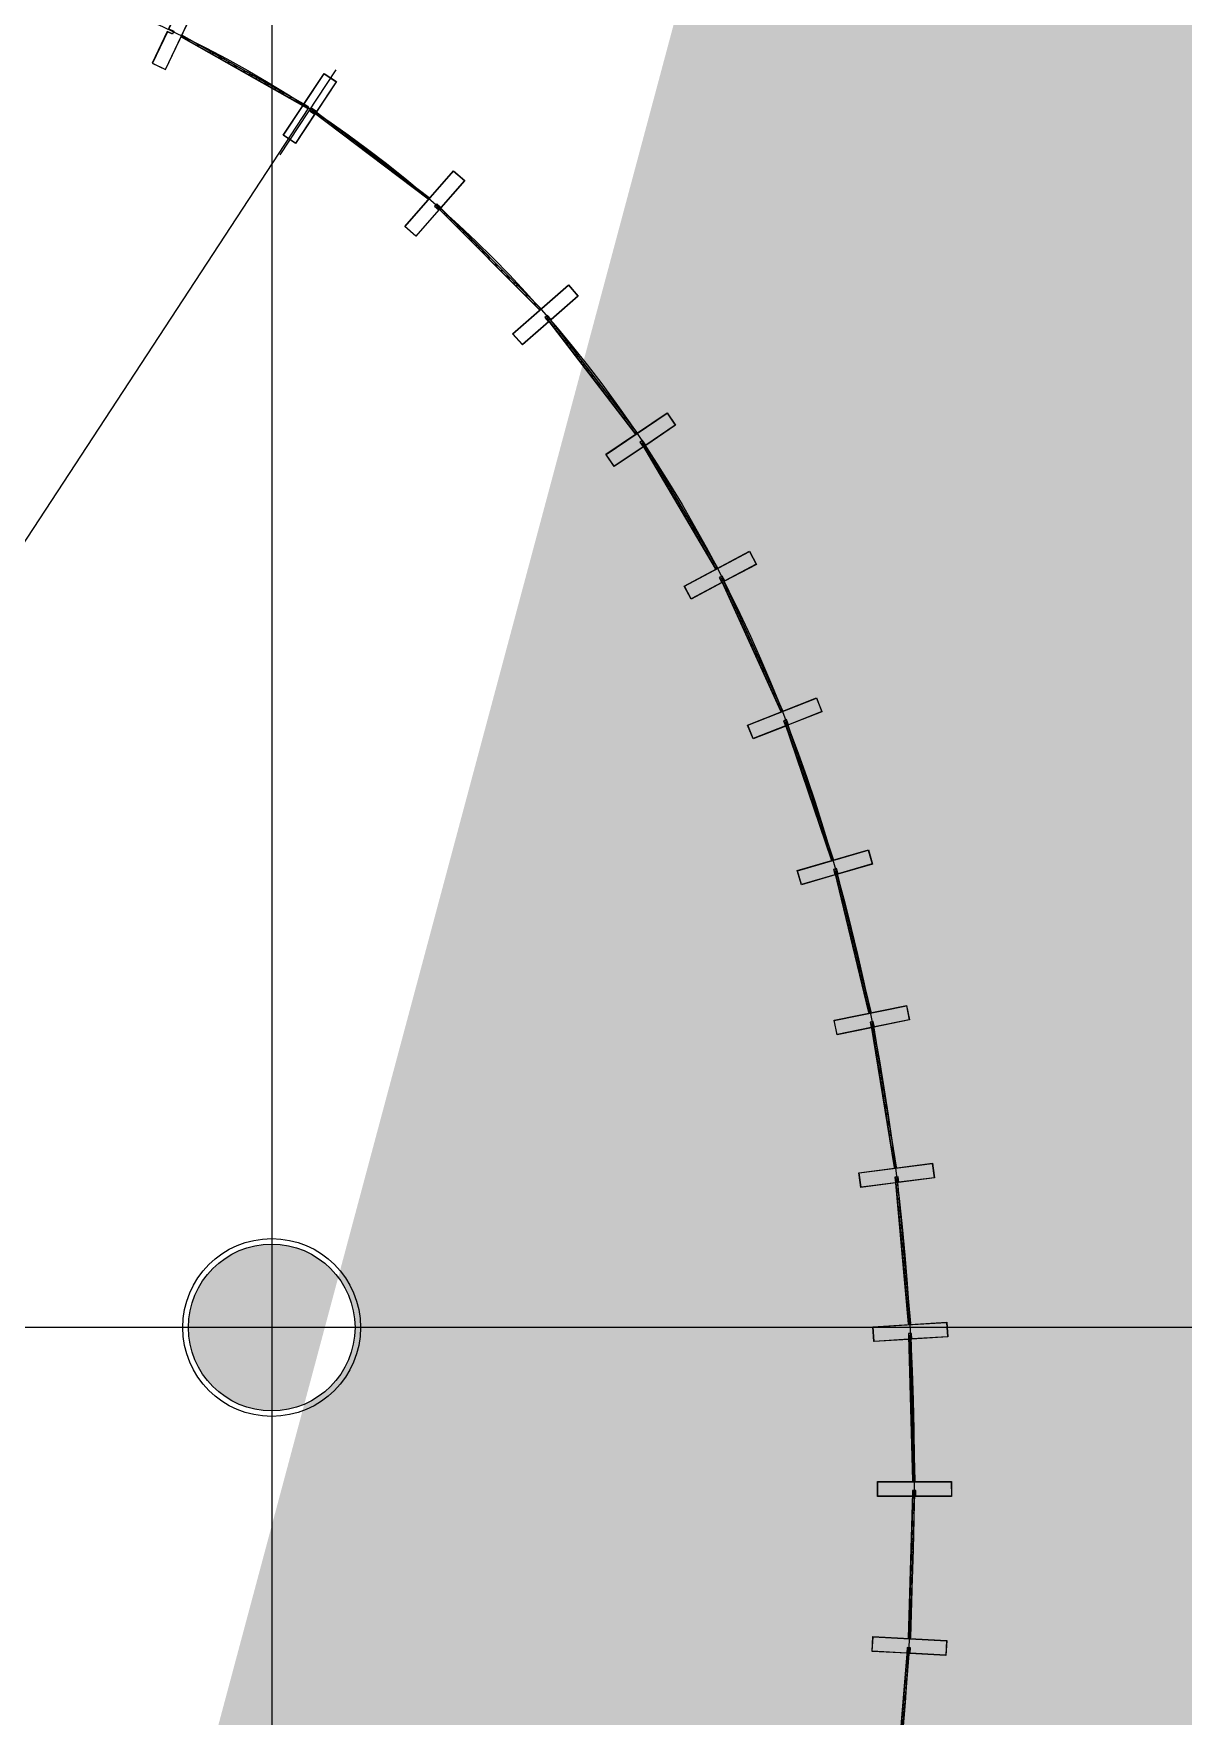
# Model space of a CAD drawing. Header units: metres. Extents: x 630750 to 860239, y 578133 to 726633.
# Drawn here: x 746619 to 752827, y 657212 to 666292 of the extents above; entities that cross this region are included whole.
import ezdxf

# ---------------------------------------------------------------- set-up
doc = ezdxf.new("R2010")
doc.units = ezdxf.units.M
doc.header["$LTSCALE"] = 300
doc.linetypes.add('업무시설_xr-base$0$CONTINOUS', pattern=[0])
doc.layers.get('Defpoints').update_dxf_attribs({"color": 8})
for name, color, linetype in [('A-CEN-1', 1, 'Continuous'), ('A-CON', 2, 'Continuous'), ('A-WALL-CONC', 2, 'Continuous'), ('KUK-WALL-FIN 1', 30, 'Continuous'), ('KUK-WINDOW', 4, 'Continuous'), ('루버', 6, 'Continuous')]:
    doc.layers.add(name, color=color, linetype=linetype)

# ---------------------------------------------------------------- blocks, each defined once
blk = doc.blocks.new('A$C465D5440')
at = {"layer": '루버'}
blk.add_lwpolyline([(181.8788050561798, 175.4471469782178), (286.1468805586441, 334.5698779702972), (219.2329303690925, 378.4164658652635), (-9.10573440560114e-06, 43.84671491753492), (66.91394108381712, 0.0001270225686766935), (173.6400780780325, 162.874087291963), (148.5473467569435, 179.3165577525768), (156.7860737350908, 191.8896174388316), (181.8788050561798, 175.4471469782178)], dxfattribs=at)
blk.add_lwpolyline([(181.5327946217719, 177.1085550494813), (284.4854724873767, 334.2238675358754), (219.5789408035144, 376.7550577939961), (1.661398965532032, 44.19272535195334), (66.56793064939423, 1.661535093832587), (171.978670006766, 162.5280768575446), (146.8859386856911, 178.9705473181545), (156.4400633006969, 193.5510255100912)], close=True, dxfattribs=at)
blk = doc.blocks.new('con1')
at = {"layer": 'A-WALL-CONC', "linetype": '업무시설_xr-base$0$CONTINOUS'}
h = blk.add_hatch(color=253, dxfattribs=at)
h.dxf.hatch_style = 1
h.paths.add_polyline_path([(-302595.8548985983, -253222.1527362358), (-301895.8548985983, -253222.1527362358), (-301895.8548985983, -253922.1527362358), (-302595.8548985983, -253922.1527362358)])
h.paths.add_polyline_path([(-384245.8548985985, -253222.1527362358), (-383545.8548985985, -253222.1527362358), (-383545.8548985985, -253922.1527362358), (-384245.8548985985, -253922.1527362358)])
h.paths.add_polyline_path([(-335095.8548985984, -253172.1564631149), (-334295.8548985983, -253172.1564631149), (-334295.8548985983, -253972.1564631149), (-335095.8548985984, -253972.1564631149)])
h.paths.add_polyline_path([(-354895.8548985985, -253172.1564631149), (-354095.8548985985, -253172.1564631149), (-354095.8548985985, -253972.1564631149), (-354895.8548985985, -253972.1564631149)])
h.paths.add_polyline_path([(-374695.8548985985, -253172.1564631149), (-373895.8548985985, -253172.1564631149), (-373895.8548985985, -253972.1564631149), (-374695.8548985985, -253972.1564631149)])
h.paths.add_polyline_path([(-325195.8548985984, -253172.1564631149), (-324395.8548985984, -253172.1564631149), (-324395.8548985984, -253972.1564631149), (-325195.8548985984, -253972.1564631149)])
h.paths.add_polyline_path([(-364745.8548985985, -253222.1564631149), (-364045.8548985983, -253222.1564631149), (-364045.8548985983, -253922.1564631149), (-364745.8548985985, -253922.1564631149)])
h.paths.add_polyline_path([(-344945.8548985984, -253222.1564631149), (-344245.8548985984, -253222.1564631149), (-344245.8548985984, -253922.1564631149), (-344945.8548985984, -253922.1564631149)])
h.paths.add_polyline_path([(-310045.8548985983, -253222.1564631149), (-309345.8548985984, -253222.1564631149), (-309345.8548985984, -253922.1564631149), (-310045.8548985983, -253922.1564631149)])
h.paths.add_polyline_path([(-318595.8548985984, -253172.1564631149), (-317795.8548985984, -253172.1564631149), (-317795.8548985984, -253972.1564631149), (-318595.8548985984, -253972.1564631149)])
h.paths.add_polyline_path([(-384245.8548985985, -310859.8700338578), (-383445.8548985985, -310859.8700338578), (-383445.8548985985, -311659.8700338578), (-384245.8548985985, -311659.8700338578)])
h.paths.add_polyline_path([(-384245.8548985985, -305472.1564631149), (-383445.8548985985, -305472.1564631149), (-383445.8548985985, -306272.1564631149), (-384245.8548985985, -306272.1564631149)])
h.paths.add_polyline_path([(-384245.8548985985, -295572.1564631149), (-383445.8548985985, -295572.1564631149), (-383445.8548985985, -296372.1564631149), (-384245.8548985985, -296372.1564631149)])
h.paths.add_polyline_path([(-384195.8548985985, -276472.1564631149), (-383595.8548985985, -276472.1564631149), (-383595.8548985985, -275872.1564631149), (-384195.8548985985, -275872.1564631149)])
h.paths.add_polyline_path([(-384245.8548985985, -285672.1564631149), (-383445.8548985985, -285672.1564631149), (-383445.8548985985, -286472.1564631149), (-384245.8548985985, -286472.1564631149)])
h.paths.add_polyline_path([(-384295.8548985983, -269172.1564631149), (-383495.8548985985, -269172.1564631149), (-383495.8548985985, -269972.1564631149), (-384295.8548985983, -269972.1564631149)])
h.paths.add_polyline_path([(-384295.8548985983, -260672.1564631149), (-383495.8548985985, -260672.1564631149), (-383495.8548985985, -261472.1564631149), (-384295.8548985983, -261472.1564631149)])
h.paths.add_polyline_path([(-376995.8548985985, -285572.1564630404), (-376195.8548985985, -285572.1564630404), (-376195.8548985985, -286372.1564630404), (-376995.8548985985, -286372.1564630404)], flags=17)
h.paths.add_polyline_path([(-374695.8548985985, -276572.1564631149), (-373895.8548985985, -276572.1564631149), (-373895.8548985985, -275772.1564631149), (-374695.8548985985, -275772.1564631149)], flags=17)
h.paths.add_polyline_path([(-364695.8548985985, -285772.1564631149), (-364095.8548985985, -285772.1564631149), (-364095.8548985985, -286372.1564631149), (-364695.8548985985, -286372.1564631149)], flags=17)
h.paths.add_polyline_path([(-364795.8548985985, -275772.1564631149), (-363995.8548985985, -275772.1564631149), (-363995.8548985985, -276572.1564631149), (-364795.8548985985, -276572.1564631149)], flags=17)
edge = h.paths.add_edge_path(flags=16)
edge.add_arc((-376495.8546115294, -295972.1563265505), 450, 0, 360)
edge = h.paths.add_edge_path(flags=16)
edge.add_arc((-354495.8546115294, -302572.1563265504), 450, 0, 360)
edge = h.paths.add_edge_path(flags=16)
edge.add_arc((-364395.8548985985, -295972.1564631149), 350, 0, 360)
edge = h.paths.add_edge_path(flags=16)
edge.add_arc((-354495.8546115294, -295972.1563265505), 450, 0, 360)
edge = h.paths.add_edge_path(flags=16)
edge.add_arc((-344595.8546115293, -302572.1563265504), 350, 0, 360)
edge = h.paths.add_edge_path(flags=16)
edge.add_arc((-344595.8546115293, -295972.1563265505), 350, 0, 360)
edge = h.paths.add_edge_path(flags=16)
edge.add_arc((-364395.8546115294, -302572.1563265504), 350, 0, 360)
h.paths.add_polyline_path([(-375978.1326931271, -305715.7476463499), (-376743.6646931044, -305483.4530983925), (-376975.9592410608, -306248.9850983698), (-376210.4272410836, -306481.2796463272)], flags=17)
h.paths.add_polyline_path([(-378097.8204432394, -312701.2271461416), (-378863.3524432167, -312468.9325981842), (-379095.646991175, -313234.4645981615), (-378330.1149911977, -313466.7591461189)], flags=16)
h.paths.add_polyline_path([(-354767.9470061886, -312099.557201519), (-355533.4790061659, -311867.2626535617), (-355765.7735541243, -312632.794653539), (-355000.2415541469, -312865.0892014964)], flags=17)
h.paths.add_polyline_path([(-347591.0845347217, -314277.3185800308), (-348356.6165346991, -314045.0240320735), (-348588.9110826574, -314810.5560320507), (-347823.3790826801, -315042.8505800082)], flags=17)
h.paths.add_polyline_path([(-349725.2906940825, -321310.643829822), (-350490.8226940598, -321078.3492818646), (-350723.117242018, -321843.8812818419), (-349957.5852420408, -322076.1758297993)], flags=17)
h.paths.add_polyline_path([(-359198.749193801, -318435.9987988467), (-359964.2811937783, -318203.7042508883), (-360196.5757417365, -318969.2362508657), (-359431.0437417592, -319201.530798823)], flags=17)
edge = h.paths.add_edge_path(flags=16)
edge.add_arc((-324745.8546115293, -312472.1563265504), 450, 0, 360)
h.paths.add_polyline_path([(-318595.8548985984, -311972.1564631149), (-317795.8548985984, -311972.1564631149), (-317795.8548985984, -312972.1564631149), (-318595.8548985984, -312972.1564631149)], flags=17)
edge = h.paths.add_edge_path(flags=16)
edge.add_arc((-335145.8551486771, -312472.1585906729), 350, 0, 360)
edge = h.paths.add_edge_path(flags=16)
edge.add_arc((-338616.5391065444, -317418.5823984411), 450, 0, 360)
h.paths.add_polyline_path([(-340251.8321943658, -324185.2888607983), (-341017.3641943413, -323952.9943128399), (-341249.6587422996, -324718.5263128173), (-340484.1267423223, -324950.8208607746)], flags=17)
edge = h.paths.add_edge_path(flags=17)
edge.add_arc((-324745.8546115293, -319072.1563265504), 450, 0, 360)
h.paths.add_polyline_path([(-318695.8548985984, -318672.1564631148), (-317695.8548985984, -318672.1564631148), (-317695.8548985984, -319472.1564631148), (-318695.8548985984, -319472.1564631148)], flags=17)
h.paths.add_polyline_path([(-310095.8532853149, -327072.1549887093), (-309295.8532853148, -327072.1549887093), (-309295.8532853148, -327872.1549887093), (-310095.8532853149, -327872.1549887093)])
h.paths.add_polyline_path([(-316095.8540471572, -322372.1563295381), (-316095.8540471572, -325422.1563295381), (-311307.6675358287, -325422.1563847879), (-311307.6675358287, -325222.1563847879), (-315895.8540471572, -325222.1563295381), (-315895.8540471572, -322572.1563295381), (-309695.8540471572, -322572.1563295381), (-309695.8540471572, -325222.1563295381), (-310307.6675358288, -325222.1563847879), (-310307.6675358288, -325422.1563847879), (-309495.8540471572, -325422.1563295381), (-309495.8540471572, -322372.1563295381)], flags=17)
edge = h.paths.add_edge_path(flags=17)
edge.add_arc((-324795.8546115294, -327472.1563265504), 400, 0, 360)
edge = h.paths.add_edge_path(flags=17)
edge.add_arc((-318195.8546115293, -329272.1563265504), 450, 0, 360)
h.paths.add_polyline_path([(-310095.8548985984, -331472.1564631149), (-309295.8548985984, -331472.1564631149), (-309295.8548985984, -332272.1564631149), (-310095.8548985984, -332272.1564631149)])
edge = h.paths.add_edge_path(flags=16)
edge.add_arc((-334695.8546115293, -302572.1563265504), 350, 0, 360)
edge = h.paths.add_edge_path(flags=17)
edge.add_arc((-334695.8546115293, -286072.1563265504), 350, 0, 360)
edge = h.paths.add_edge_path(flags=16)
edge.add_arc((-334695.8546115293, -295972.1563265505), 350, 0, 360)
edge = h.paths.add_edge_path(flags=17)
edge.add_arc((-344595.8546115293, -286072.1563265504), 450, 0, 360)
h.paths.add_polyline_path([(-318595.8548985984, -295472.1564631149), (-317795.8548985984, -295472.1564631149), (-317795.8548985984, -296472.1564631149), (-318595.8548985984, -296472.1564631149)], flags=17)
h.paths.add_polyline_path([(-318595.8548985984, -302072.1564631149), (-317795.8548985984, -302072.1564631149), (-317795.8548985984, -303072.1564631149), (-318595.8548985984, -303072.1564631149)], flags=17)
edge = h.paths.add_edge_path(flags=16)
edge.add_arc((-324795.8546115294, -302572.1563265504), 450, 0, 360)
edge = h.paths.add_edge_path(flags=16)
edge.add_arc((-324795.8546115294, -295972.1563265505), 450, 0, 360)
edge = h.paths.add_edge_path(flags=17)
edge.add_arc((-324795.8546115294, -286072.1563265504), 450, 0, 360)
edge = h.paths.add_edge_path(flags=17)
edge.add_arc((-334695.8546115293, -276172.1563265504), 450, 0, 360)
edge = h.paths.add_edge_path(flags=17)
edge.add_arc((-344595.8546115293, -276172.1563265504), 450, 0, 360)
h.paths.add_polyline_path([(-318595.8532853149, -275772.1549887093), (-317795.8532853148, -275772.1549887093), (-317795.8532853148, -276572.1549887093), (-318595.8532853149, -276572.1549887093)], flags=17)
h.paths.add_polyline_path([(-318595.8532853149, -285672.1549887092), (-317795.8532853148, -285672.1549887092), (-317795.8532853148, -286472.1549887093), (-318595.8532853149, -286472.1549887093)], flags=17)
edge = h.paths.add_edge_path(flags=17)
edge.add_arc((-324795.8546115294, -276172.1563265504), 450, 0, 360)
h.paths.add_polyline_path([(-364795.8532853149, -260672.155131739), (-363995.8532853147, -260672.155131739), (-363995.8532853147, -261472.155131739), (-364795.8532853149, -261472.155131739)])
h.paths.add_polyline_path([(-364795.8532853149, -269172.1549887093), (-363995.8532853147, -269172.1549887093), (-363995.8532853147, -269972.1549887093), (-364795.8532853149, -269972.1549887093)], flags=17)
h.paths.add_polyline_path([(-325195.8548985984, -269172.1564631149), (-324395.8548985984, -269172.1564631149), (-324395.8548985984, -269972.1564631149), (-325195.8548985984, -269972.1564631149)], flags=17)
h.paths.add_polyline_path([(-310845.8548985984, -260722.1564631149), (-310045.8548985983, -260722.1564631149), (-310045.8548985983, -261522.1564631149), (-310845.8548985984, -261522.1564631149)], flags=17)
h.paths.add_polyline_path([(-325195.8548985984, -260672.1564631149), (-324395.8548985984, -260672.1564631149), (-324395.8548985984, -261472.1564631149), (-325195.8548985984, -261472.1564631149)])
h.paths.add_polyline_path([(-335095.8532853148, -260672.1549887093), (-334295.8532853148, -260672.1549887093), (-334295.8532853148, -261472.1549887093), (-335095.8532853148, -261472.1549887093)])
h.paths.add_polyline_path([(-344995.8532853148, -260672.155131739), (-344195.8532853148, -260672.155131739), (-344195.8532853148, -261472.155131739), (-344995.8532853148, -261472.155131739)])
h.paths.add_polyline_path([(-354895.8532853147, -260672.155131739), (-354095.8532853147, -260672.155131739), (-354095.8532853147, -261472.155131739), (-354895.8532853147, -261472.155131739)])
h.paths.add_polyline_path([(-354895.8532853147, -269172.1549887093), (-354095.8532853147, -269172.1549887093), (-354095.8532853147, -269972.1549887093), (-354895.8532853147, -269972.1549887093)], flags=17)
h.paths.add_polyline_path([(-344995.8532853148, -269172.1549887093), (-344195.8532853148, -269172.1549887093), (-344195.8532853148, -269972.1549887093), (-344995.8532853148, -269972.1549887093)], flags=17)
h.paths.add_polyline_path([(-335095.8532853148, -269172.1549887093), (-334295.8532853148, -269172.1549887093), (-334295.8532853148, -269972.1549887093), (-335095.8532853148, -269972.1549887093)], flags=17)
h.paths.add_polyline_path([(-310145.8532853148, -275772.1549887093), (-309345.8532853148, -275772.1549887093), (-309345.8532853148, -276572.1549887093), (-310145.8532853148, -276572.1549887093)])
h.paths.add_polyline_path([(-310145.8532853148, -269172.1549887093), (-309345.8532853148, -269172.1549887093), (-309345.8532853148, -269972.1549887093), (-310145.8532853148, -269972.1549887093)])
h.paths.add_polyline_path([(-309945.8548985984, -312172.1564631149), (-309345.8548985984, -312172.1564631149), (-309345.8548985984, -312772.1564631149), (-309945.8548985984, -312772.1564631149)], flags=17)
h.paths.add_polyline_path([(-309945.8548985984, -302272.156463115), (-309345.8548985984, -302272.156463115), (-309345.8548985984, -302872.1564631149), (-309945.8548985984, -302872.1564631149)], flags=17)
h.paths.add_polyline_path([(-310145.8532853148, -295572.1549887093), (-309345.8532853148, -295572.1549887093), (-309345.8532853148, -296372.1549887093), (-310145.8532853148, -296372.1549887093)])
h.paths.add_polyline_path([(-310145.8532853148, -285672.1549887092), (-309345.8532853148, -285672.1549887092), (-309345.8532853148, -286472.1549887093), (-310145.8532853148, -286472.1549887093)])
h.paths.add_polyline_path([(-366406.5830798227, -311179.8802322656), (-366584.9674021847, -311089.4422229141), (-367172.8144629768, -312248.9403182635), (-366994.4301406093, -312339.3783276178)], flags=16)
h.paths.add_polyline_path([(-367582.2772013976, -313498.8764229682), (-367760.6615237615, -313408.4384136157), (-368303.2895798835, -314478.7443477804), (-368124.9052575085, -314569.1823571393)], flags=16)
h.paths.add_polyline_path([(-374501.3754436693, -323406.7689923303), (-375266.9074436467, -323174.4744443729), (-375499.201991605, -323940.0064443493), (-374733.6699916277, -324172.3009923076)], flags=17)
h.paths.add_polyline_path([(-380817.0144434816, -321490.3389716795), (-381582.546443459, -321258.0444237221), (-381814.8409914172, -322023.5764236994), (-381049.30899144, -322255.8709716568)])
h.paths.add_polyline_path([(-319504.7397474463, -329605.3041341439), (-319562.8133844364, -329796.6871341377), (-318586.7600844654, -330092.8626827844), (-318528.6864474754, -329901.4796827896)], flags=17)
h.paths.add_polyline_path([(-317399.5267474971, -330244.1141409887), (-317457.6003844872, -330435.4971409825), (-316481.5470845162, -330731.6726896282), (-316423.4734475262, -330540.2896896344)], flags=17)
h.paths.add_polyline_path([(-315294.3137475628, -330882.9241478801), (-315352.387384551, -331074.3071478749), (-314376.33408458, -331370.4826965206), (-314318.26044759, -331179.0996965257)], flags=17)
h.paths.add_polyline_path([(-313189.1007476304, -331521.7341547817), (-313247.1743846203, -331713.1171547756), (-312271.1210846476, -332009.2927034212), (-312213.0474476594, -331817.9097034274)], flags=17)
h.paths.add_polyline_path([(-311083.8877476922, -332160.54416166), (-311141.9613846804, -332351.9271616549), (-310165.9080847095, -332648.1027103005), (-310107.8344477214, -332456.7197103057)], flags=17)
h.paths.add_polyline_path([(-308978.6747477505, -332799.3541685309), (-309036.7483847405, -332990.7371685257), (-308060.6950847696, -333286.9127171714), (-308002.6214477796, -333095.5297171766)])
h.paths.add_polyline_path([(-306873.4617478031, -333438.1641753842), (-306931.5353847932, -333629.5471753789), (-305955.4820848222, -333925.7227240246), (-305897.4084478322, -333734.3397240298)])
h.paths.add_polyline_path([(-321609.9527473844, -328966.4941272646), (-321668.0263843745, -329157.8771272594), (-320691.9730844035, -329454.0526759051), (-320633.8994474135, -329262.6696759103)], flags=17)
h.paths.add_polyline_path([(-304768.2487478762, -334076.9741822979), (-304826.3223848644, -334268.3571822926), (-303850.2690848935, -334564.5327309383), (-303792.1954479034, -334373.1497309435)])
h.paths.add_polyline_path([(-366379.8193609475, -308837.2833016351), (-366525.2052969526, -309124.0495834364), (-365780.0691189546, -309501.8217538934), (-365997.1202908703, -309929.9441531789), (-365818.730485326, -310020.3713472359), (-365281.8703201584, -308961.4421560163), (-368992.6500827934, -307835.4357871687), (-369050.7237197816, -308026.8187871626), (-368955.0322197847, -308055.8556056576), (-369303.4740417211, -309204.1536056235), (-369399.1655417181, -309175.1167871285), (-369457.2391787082, -309366.4997871233), (-369361.5476787112, -309395.5366056174), (-371190.867243877, -315424.101105438), (-373726.6919938013, -314654.6254153284), (-371897.3724286354, -308626.0609155078), (-370414.1541786793, -309076.1316021759), (-370356.0805416911, -308884.7486021811), (-371839.2987916454, -308434.6779155139), (-371490.8569697089, -307286.3799155479), (-370007.6387197546, -307736.4506022161), (-369949.5650827646, -307545.0676022213), (-371624.1663327146, -307036.923278564), (-373976.1486307852, -314787.934778334), (-369001.1623817034, -316297.5544700785), (-368712.7546086016, -315728.6849699946), (-368891.133447776, -315638.2361453356), (-369103.6659626368, -316057.445600687), (-370999.4842438832, -315482.174742428), (-368763.6492197908, -308113.9292426467)], flags=17)
edge = h.paths.add_edge_path()
edge.add_line((-317995.8535421904, -269122.1544163836), (-318195.8535421904, -269122.1544163827))
edge.add_line((-318195.8535421904, -266622.1563265486), (-317995.8535421904, -266622.1563265486))
edge.add_line((-318195.8535421904, -265972.1563265505), (-318195.8544150315, -266622.1563265486))
edge.add_line((-318195.8535421904, -269122.1544163836), (-318195.8535421904, -269672.1563265504))
edge.add_line((-317995.8535421904, -269472.1563265504), (-317995.8535421904, -269122.1544163836))
edge.add_line((-317995.8544150315, -266622.1563265486), (-317995.8535421904, -265972.1563265505))
edge.add_line((-317070.8535673882, -260922.1549672404), (-317070.8550794947, -260722.1563265504))
edge.add_line((-317070.8550794947, -260722.1563265504), (-314895.8535208668, -260722.1563265504))
edge.add_line((-314895.8535208668, -260722.1563265504), (-314895.8535217124, -260922.1563265504))
edge.add_line((-314895.8535217124, -260922.1563265504), (-317070.8550794947, -260922.1563265504))
edge.add_line((-318195.8535421904, -265972.1563265505), (-321995.8535430342, -265972.1563265505))
edge.add_line((-321995.8535430342, -265972.1563265505), (-321995.853526356, -262022.1563265504))
edge.add_line((-321995.853526356, -262022.1563265504), (-321795.853526356, -262022.1563265504))
edge.add_line((-321795.853526356, -262022.1563265504), (-321795.8535301558, -262922.1563265505))
edge.add_line((-321795.8535301558, -262922.1563265505), (-321695.8535301558, -262922.1563265505))
edge.add_line((-321695.8535301558, -262922.1563265505), (-321695.8535309996, -263122.1563265504))
edge.add_line((-321695.8535309996, -263122.1563265504), (-321795.8535309996, -263122.1563265504))
edge.add_line((-321795.8535309996, -263122.1563265504), (-321795.8535421904, -265772.1563265504))
edge.add_line((-321795.8535421904, -265772.1563265504), (-314195.8535421903, -265772.1563265504))
edge.add_line((-314195.8535421903, -265772.1563265504), (-314195.8535310014, -263122.1563265504))
edge.add_line((-314195.8535310014, -263122.1563265504), (-320695.8535309996, -263122.1563265504))
edge.add_line((-320695.8535309996, -263122.1563265504), (-320695.8535301558, -262922.1563265505))
edge.add_line((-320695.8535301558, -262922.1563265505), (-319545.8535301558, -262922.1563265505))
edge.add_line((-319545.8535301558, -262922.1563265505), (-319545.8535217106, -260922.1563265504))
edge.add_line((-319545.8535217106, -260922.1563265504), (-321795.8535217106, -260922.1563265504))
edge.add_line((-321795.8535217106, -260922.1563265504), (-321795.8535221334, -261022.1563265505))
edge.add_line((-321795.8535221334, -261022.1563265505), (-321995.8535221334, -261022.1563265505))
edge.add_line((-321995.8535221334, -261022.1563265505), (-321995.8535208668, -260722.1563265504))
edge.add_line((-321995.8535208668, -260722.1563265504), (-317770.853566524, -260722.1563265504))
edge.add_line((-317770.853566524, -260722.1563265504), (-317770.8535673883, -260922.1549672404))
edge.add_line((-317995.8535421904, -269472.1563265504), (-314195.8535421903, -269472.1563265504))
edge.add_line((-314195.8535421903, -269472.1563265504), (-314195.8535421903, -265972.1563265505))
edge.add_line((-314195.8535421903, -265972.1563265505), (-317995.8535421904, -265972.1563265505))
edge.add_line((-317770.8535673883, -260922.1563265504), (-319345.8535217106, -260922.1563265504))
edge.add_line((-319345.8535217106, -260922.1563265504), (-319345.8535301558, -262922.1563265505))
edge.add_line((-319345.8535301558, -262922.1563265505), (-314195.8535301577, -262922.1563265505))
edge.add_line((-314195.8535301577, -262922.1563265505), (-314195.8535208668, -260722.1563265504))
edge.add_line((-314195.8535208668, -260722.1563265504), (-313995.8535208668, -260722.1563265504))
edge.add_line((-313995.8535208668, -260722.1563265504), (-313995.853558658, -269672.1563265504))
edge.add_line((-313995.853558658, -269672.1563265504), (-318195.8535421904, -269672.1563265504))
edge.add_line((-309345.8535256854, -286472.1563265504), (-309345.8535256854, -312772.1564631149))
edge.add_line((-309545.8535256855, -302872.2205749875), (-309545.8535256855, -312172.2205749875))
edge.add_line((-309545.8535256855, -296372.1563265504), (-309545.8535256855, -302272.2205749875))
edge.add_line((-309545.8535256855, -286472.1563265504), (-309545.8535256855, -295572.1563265504))
edge.add_line((-375426.60750052, -323700.7776036275), (-380976.7145003549, -322016.642130935))
edge.add_line((-334860.0279141314, -324841.3624788713), (-335146.8539576627, -325786.6042707352))
edge.add_line((-334660.0638696238, -325215.5474343509), (-334859.7794576719, -325873.7147262193))
edge.add_line((-324795.8532386184, -328208.7630668184), (-324795.8532386184, -327872.1563265504))
edge.add_line((-324595.8532386183, -328060.4464838248), (-324595.8532386183, -327818.5663223252))
edge.add_line((-324795.8532386184, -328208.7630668184), (-322797.1860626715, -328815.242597612))
edge.add_line((-322797.1860626715, -328815.242597612), (-322739.1124256815, -328623.8595976181))
edge.add_line((-322739.1124256815, -328623.8595976181), (-324595.8532386183, -328060.4464838248))
edge.add_line((-337531.1713335238, -334677.3312591392), (-338201.0118335042, -334474.073529676))
edge.add_line((-338201.0118335042, -334474.073529676), (-338404.2695629675, -335143.9140296564))
edge.add_line((-338404.2695629675, -335143.9140296564), (-337734.4256859686, -335347.1727838483))
edge.add_line((-337734.4256859686, -335347.1727838483), (-337531.1679565053, -334677.3322838679))
edge = h.paths.add_edge_path()
edge.add_line((-339857.939220899, -323400.4773432946), (-339799.8302138032, -323209.105591513))
edge.add_line((-339799.8302138032, -323209.105591513), (-337930.2870394451, -317052.1649098104))
edge.add_line((-337930.2870394451, -317052.1649098104), (-338217.3450962943, -316965.0002839725))
edge.add_line((-338217.3450962943, -316965.0002839725), (-338268.4694790738, -317133.3675067673))
edge.add_arc((-338616.5391065449, -317418.582398441), 450.0000000002659, -73.1134684455966, 39.33184464028608, ccw=False)
edge.add_line((-338485.8243356643, -317849.1792501176), (-340144.9979444094, -323313.3127506392))
edge.add_line((-340144.9979444094, -323313.3127506392), (-339857.939220899, -323400.4773432946))
at = {"layer": 'A-CON'}
blk.add_circle((-324795.8546115294, -286072.1563265504), 450, dxfattribs=at)

msp = doc.modelspace()

# ---------------------------------------------------------------- hatches: boundary and pattern name
at = {"layer": 'KUK-WINDOW'}
h = msp.add_hatch(dxfattribs=at)
h.set_pattern_fill('AR-RROOF', color=251, scale=2, angle=-254.4241711356665, style=0)
h.set_pattern_definition([(285.5758288643335, (706589.9578390564, 633100.7539477623), (78.94348275005686, -94.01523350655188), [762, -101.6, 254, -50.8]), (285.5758288643335, (706632.5668918295, 633042.4914150524), (51.44229054009814, 67.07626137455881), [152.4, -16.764, 304.8, -38.1]), (285.5758288643335, (706638.3723358486, 633087.8811508496), (103.716578092085, -245.3198449470985), [406.4, -71.12, 203.2, -50.8])])
h.paths.add_polyline_path([(748099.0367079929, 665889.4830906624), (748102.9668779543, 665896.4511437654), (747417.7070791787, 666282.9561598962), (747413.7769092165, 666275.9881067923)])
h = msp.add_hatch(dxfattribs=at)
h.set_pattern_fill('AR-RROOF', color=251, scale=2, angle=-254.4241711356665, style=0)
h.set_pattern_definition([(187.9106716576169, (734592.9120237194, 614736.4954017154), (-117.6880294591707, 34.93515882341691), [761.9999999999991, -101.5999999999999, 253.9999999999998, -50.79999999999994]), (187.9106716576169, (734522.4951957301, 614752.3549235224), (41.01781150174888, 73.91260539046772), [152.3999999999998, -16.76399999999997, 304.7999999999996, -38.09999999999994]), (187.9106716576169, (734561.8109124424, 614775.768716795), (-266.3305545422276, -2.643976783097756), [406.3999999999995, -71.11999999999989, 203.1999999999998, -50.79999999999994])])
h.paths.add_polyline_path([(748122.4887841276, 665874.1032851341), (748127.3132595094, 665880.4848552591), (748754.8965162942, 665406.0310902663), (748750.0720409118, 665399.64952014)])
h = msp.add_hatch(dxfattribs=at)
h.set_pattern_fill('AR-RROOF', color=251, scale=2, angle=-246.520633241878, style=0)
h.set_pattern_definition([(180.0071337638284, (728362.1594418744, 616567.666129789), (-111.7663241231998, 50.78608462943222), [762, -101.6, 254, -50.8]), (180.0071337638284, (728294.5922799034, 616593.057717356), (50.7915873702628, 67.57032446576649), [152.4, -16.764, 304.8, -38.1]), (180.0071337638284, (728336.7540658303, 616610.8429669596), (-264.1642356954133, 34.00310979099008), [406.4, -71.12, 203.2, -50.8])])
h.paths.add_polyline_path([(748794.9313663181, 665359.1225421337), (748800.587516201, 665364.7801006595), (749356.9692428852, 664808.536904275), (749351.3130930015, 664802.8793457479)])
h = msp.add_hatch(dxfattribs=at)
h.set_pattern_fill('AR-RROOF', color=251, scale=2, angle=-239.0498096601395, style=0)
h.set_pattern_definition([(172.5363101820899, (722787.1427045441, 619036.0267318077), (-104.2142890342043, 64.88697528083213), [762, -101.6, 254, -50.8]), (172.5363101820899, (722723.4505541082, 619069.9879459917), (59.14600965964123, 60.39274490650038), [152.4, -16.764, 304.8, -38.1]), (172.5363101820899, (722767.5668984684, 619082.1402896459), (-257.5006695377731, 68.0614434433959), [406.4, -71.12, 203.2, -50.8])])
h.paths.add_polyline_path([(749390.3938590367, 664756.6065112139), (749396.7375981496, 664761.4806238551), (749876.072844076, 664137.6177853041), (749869.7291049624, 664132.743672662)])
h = msp.add_hatch(dxfattribs=at)
h.set_pattern_fill('AR-RROOF', color=251, scale=2, angle=-232.0583748344231, style=0)
h.set_pattern_definition([(165.5448753563736, (717932.2037515498, 621939.7177945424), (-95.54128367813269, 77.08956293256941), [761.9999999999991, -101.5999999999999, 253.9999999999998, -50.79999999999994]), (165.5448753563736, (717873.1189848795, 621981.1791553919), (66.05728439610324, 52.74437670702286), [152.3999999999998, -16.76399999999997, 304.7999999999996, -38.09999999999994]), (165.5448753563736, (717918.3864909413, 621987.8712545353), (-247.3014823337226, 98.8985931727215), [406.3999999999995, -71.11999999999989, 203.1999999999998, -50.79999999999994])])
h.paths.add_polyline_path([(749902.7958063837, 664082.1623251752), (749909.6856574272, 664086.2280296122), (750309.5195512241, 663408.6588621588), (750302.6297001794, 663404.593157721)])
h = msp.add_hatch(dxfattribs=at)
h.set_pattern_fill('AR-RROOF', color=251, scale=2, angle=-225.8812013887134, style=0)
h.set_pattern_definition([(159.3677019106638, (714010.6596316998, 624892.966657383), (-86.69147282629282, 86.92252952605637), [762, -101.6, 254, -50.8]), (159.3677019106638, (713956.3792947659, 624940.5450045415), (71.34921785585138, 45.33015781307474), [152.4, -16.764, 304.8, -38.1]), (159.3677019106638, (714002.1040655079, 624942.3273166892), (-235.2238152295362, 124.9348295907151), [406.4, -71.12, 203.2, -50.8])])
h.paths.add_polyline_path([(750330.2928219754, 663350.5879082859), (750337.5801530648, 663353.8886363213), (750662.1839119575, 662637.2300572023), (750654.896580867, 662633.9293291661)])
h = msp.add_hatch(dxfattribs=at)
h.set_pattern_fill('AR-RROOF', color=251, scale=2, angle=-220.2239694807007, style=0)
h.set_pattern_definition([(153.7104700026511, (710742.5918616778, 627887.1992021003), (-77.70067639874908, 95.04494982468498), [761.9999999999998, -101.6, 253.9999999999999, -50.79999999999998]), (153.7104700026511, (710693.266030205, 627939.8966066426), (75.47021600661385, 38.0759844510296), [152.3999999999999, -16.76399999999999, 304.7999999999999, -38.09999999999999]), (153.7104700026511, (710738.9437901508, 627937.1628286114), (-221.7624442184293, 147.5139763895884), [406.3999999999999, -71.11999999999998, 203.1999999999999, -50.79999999999998])])
h.paths.add_polyline_path([(750676.3634460657, 662577.2305425301), (750683.9406594592, 662579.7968311266), (750936.3173823799, 661834.6303335973), (750928.7401689852, 661832.0640450001)])
h = msp.add_hatch(dxfattribs=at)
h.set_pattern_fill('AR-RROOF', color=251, scale=2, angle=-215.1886791208861, style=0)
h.set_pattern_definition([(148.6751796428366, (708120.6979476607, 630722.231175649), (-69.05878587648267, 101.4978900926819), [761.9999999999999, -101.6, 254, -50.79999999999999]), (148.6751796428366, (708076.1876882201, 630779.0545062493), (78.52086647541246, 31.30507345384206), [152.4, -16.764, 304.8, -38.09999999999999]), (148.6751796428366, (708121.4492279636, 630772.3221726236), (-207.9594238783454, 166.4086323367471), [406.3999999999999, -71.11999999999999, 203.2, -50.79999999999999])])
h.paths.add_polyline_path([(750945.0785001654, 661773.4278941063), (750952.8517131747, 661775.3192321195), (751138.8517173678, 661010.8775288141), (751131.078504357, 661008.9861908003)])
h = msp.add_hatch(dxfattribs=at)
h.set_pattern_fill('AR-RROOF', color=251, scale=2, angle=-210.6970884267124, style=0)
h.set_pattern_definition([(144.1835889486629, (706018.0677598428, 633346.9724607917), (-60.89811352974264, 106.5943589901388), [761.9999999999999, -101.6, 254, -50.79999999999999]), (144.1835889486629, (705978.1441914318, 633407.1069997966), (80.73130345310975, 25.05974338978574), [152.4, -16.764, 304.8, -38.09999999999999]), (144.1835889486629, (706022.7394979307, 633396.8507853751), (-194.2888247332945, 182.1834445819795), [406.3999999999999, -71.11999999999999, 203.2, -50.79999999999999])])
h.paths.add_polyline_path([(751142.6331731076, 660949.1097624222), (751150.5306292565, 660950.3865499318), (751276.0938445539, 660173.726393701), (751268.1963884037, 660172.4496061909)])
h = msp.add_hatch(dxfattribs=at)
h.set_pattern_fill('AR-RROOF', color=251, scale=2, angle=-206.7034989987907, style=0)
h.set_pattern_definition([(140.1899995207412, (704336.1795654409, 635719.3730358221), (-53.32649446288445, 110.5767723724108), [761.9999999999998, -101.6, 253.9999999999999, -50.79999999999998]), (140.1899995207412, (704300.5409990582, 635782.1420304147), (82.2805579652045, 19.3763741947409), [152.3999999999999, -16.76399999999999, 304.7999999999999, -38.09999999999999]), (140.1899995207412, (704344.3137287882, 635768.8048857434), (-181.1289215419748, 195.272293674861), [406.3999999999999, -71.11999999999998, 203.1999999999999, -50.79999999999998])])
h.paths.add_polyline_path([(751273.5227046527, 660111.7941207809), (751281.4899062715, 660112.5177908274), (751352.6578470375, 659328.9986503342), (751344.6906454172, 659328.2749802872)])
h = msp.add_hatch(dxfattribs=at)
h.set_pattern_fill('AR-RROOF', color=251, scale=2, angle=-203.1008436164492, style=0)
h.set_pattern_definition([(136.5873441383996, (702968.6149187575, 637872.3354304456), (-46.27282400412242, 113.7091173067645), [761.9999999999999, -101.6, 254, -50.79999999999999]), (136.5873441383996, (702936.9909817681, 637937.2197945503), (83.33550538183965, 14.16783818207182), [152.4, -16.764, 304.8, -38.09999999999999]), (136.5873441383996, (702979.8391454532, 637921.1584694241), (-168.5006968792682, 206.2679569084859), [406.3999999999999, -71.11999999999999, 203.2, -50.79999999999999])])
h.paths.add_polyline_path([(751345.9423242933, 659267.1614510434), (751353.939254357, 659267.3830577448), (751375.7327397615, 658480.9403304555), (751367.7358096966, 658480.7187237539)])
h = msp.add_hatch(dxfattribs=at)
h.set_pattern_fill('AR-RROOF', color=251, scale=2, angle=-199.8397599133059, style=0)
h.set_pattern_definition([(133.3262604352563, (701851.1869748298, 639811.5854748448), (-39.72944568453782, 116.1572586866588), [761.9999999999999, -101.6, 254, -50.79999999999999]), (133.3262604352563, (701823.3052538687, 639878.1637275422), (84.00650947763187, 9.404278887003809), [152.4, -16.764, 304.8, -38.09999999999999]), (133.3262604352563, (701865.1703695757, 639859.6909534453), (-156.4940981346306, 215.5192616566524), [406.3999999999999, -71.11999999999999, 203.2, -50.79999999999999])])
h.paths.add_polyline_path([(751367.240654405, 658419.7776319432), (751375.2372412197, 658419.5439670498), (751352.257916077, 657633.1349958852), (751344.2613292607, 657633.3686607784)])
h = msp.add_hatch(dxfattribs=at)
h.set_pattern_fill('AR-RROOF', color=251, scale=2, angle=-196.80175597772, style=0)
h.set_pattern_definition([(130.2882564996705, (700905.8402629753, 641615.4235583943), (-33.51746929421967, 118.0996056391005), [761.9999999999999, -101.6, 254, -50.79999999999999]), (130.2882564996705, (700881.5262631297, 641683.385926713), (84.38685788100675, 4.938857456008382), [152.4, -16.764, 304.8, -38.09999999999999]), (130.2882564996705, (700922.3535154758, 641662.7203330398), (-144.8520006445698, 223.5102968663089), [406.3999999999999, -71.11999999999999, 203.2, -50.79999999999999])])
h.paths.add_polyline_path([(751338.5072271214, 657573.1956534453), (751346.480191692, 657572.5385112017), (751281.8547999223, 656788.4526242921), (751273.8818353505, 656789.1097665356)])

# ---------------------------------------------------------------- linework, layer by layer
at = {"color": 133}
msp.add_line((747949.3663957927, 665637.2316265558), (748253.0164982677, 666095.8163745072), dxfattribs=at)
at = {"layer": 'A-CEN-1', "linetype": 'Continuous'}
for p, q in [((747904.3959979992, 708258.8159675305), (747904.3959979992, 599232.7927810778)), ((796986.3628628706, 659310.2298316793), (657202.5788423293, 659310.2298316793))]:
    msp.add_line(p, q, dxfattribs=at)
at = {"layer": 'A-CON'}
msp.add_circle((747904.3949121565, 659310.2425986751), 450, dxfattribs=at)
at = {"layer": 'Defpoints'}
msp.add_line((729926.2431210594, 638149.1654581769), (748105.0482076325, 665891.704079022), dxfattribs=at)
msp.add_ellipse((739015.6456643459, 652020.4347685995), major_axis=(-9089.40254328656, -13871.26931042256), ratio=0.603585892746497, dxfattribs=at)
at = {"layer": 'KUK-WALL-FIN 1', "linetype": '업무시설_xr-base$0$CONTINOUS'}
msp.add_circle((747904.3949121563, 659310.2425986752), 480, dxfattribs=at)
at = {"layer": 'KUK-WINDOW', "color": 8, "ltscale": 5}
for p, q in [((748102.9668779545, 665896.4511437652), (747417.7159976598, 666282.9719720492)), ((748099.036707995, 665889.4830906662), (747413.7858276973, 666276.0039189451)), ((748122.4887841302, 665874.1032851373), (748750.0829887819, 665399.6640014249)), ((748127.3132595094, 665880.4848552592), (748754.9074641645, 665406.0455715514)), ((748794.9313663212, 665359.1225421366), (749351.3259281372, 664802.89218408)), ((748800.5875162007, 665364.7801006596), (749356.9820780209, 664808.5497426073)), ((749390.3938590402, 664756.6065112164), (749869.7064129172, 664132.8098085251)), ((749396.7375981496, 664761.4806238553), (749876.0501520312, 664137.6839211676)), ((749902.7958063874, 664082.1623251773), (750302.6453348733, 663404.6023837614)), ((749909.6856574272, 664086.2280296123), (750309.5351859182, 663408.6680881995)), ((750330.2928219792, 663350.5879082875), (750654.9131175368, 662633.9368192949)), ((750337.5801530646, 663353.8886363214), (750662.2004486276, 662637.2375473314)), ((750676.3634460699, 662577.2305425312), (750928.7573634661, 661832.069868513)), ((750683.9406594592, 662579.7968311267), (750936.334576861, 661834.6361571103)), ((750945.0785001635, 661773.4278941057), (751131.096143607, 661008.9904826914)), ((750952.8517131747, 661775.3192321197), (751138.8693566183, 661010.8818207055)), ((751142.6331731058, 660949.1097624217), (751268.2143095906, 660172.4525035224)), ((751150.5306292565, 660950.3865499321), (751276.1117657414, 660173.7292910327)), ((751273.5227046509, 660111.7941207805), (751344.7087248731, 659328.2766224649)), ((751281.4899062715, 660112.5177908277), (751352.6759264937, 659329.0002925119)), ((751345.9423242914, 659267.1614510432), (751367.7539566131, 658480.7192266317)), ((751353.939254357, 659267.383057745), (751375.7508866785, 658480.9408333334)), ((751367.2406544031, 658419.7776319431), (751344.2794753984, 657633.3681305377)), ((751375.2372412197, 658419.5439670499), (751352.2760622152, 657633.1344656445)), ((751338.5072271195, 657573.1956534453), (751273.8999278839, 656789.1082753252)), ((751346.480191692, 657572.5385112019), (751281.8728924561, 656788.4511330817))]:
    msp.add_line(p, q, dxfattribs=at)
at = {"layer": 'KUK-WINDOW', "color": 4, "ltscale": 5, "extrusion": (8.876671038635108e-10, 1.573717688207056e-09, 1)}
msp.add_lwpolyline([(747415.036569728, 666274.1503698162), (748096.8034234704, 665889.5946265134), (748099.0367079917, 665889.4830906609), (748102.9668779545, 665896.4511437652), (748101.7161359238, 665898.3046928939), (747419.9492821812, 666282.8604361967), (747417.7159976596, 666282.9719720492), (747413.7858276973, 666276.003918945)], close=True, dxfattribs=at)
at = {"layer": 'KUK-WINDOW', "color": 4, "ltscale": 5, "extrusion": (1.089576845826236e-09, 1.441305847659179e-09, 1)}
msp.add_lwpolyline([(748747.8845368274, 665400.0724240047), (748123.4811172355, 665872.099470021), (748122.4887841267, 665874.1032851324), (748127.3132595094, 665880.4848552592), (748129.5117114638, 665880.0764326793), (748753.9151310557, 665408.049386663), (748754.9074641645, 665406.0455715514), (748750.0829887819, 665399.6640014248)], close=True, dxfattribs=at)
at = {"layer": 'KUK-WINDOW', "color": 4, "ltscale": 5, "extrusion": (1.277446228942466e-09, 1.277764372202019e-09, 1)}
msp.add_lwpolyline([(749349.2045197696, 664803.599026735), (748795.6387372133, 665357.0013098454), (748794.931366317, 665359.1225421322), (748800.5875162007, 665364.7801006596), (748802.708924568, 665364.0732580046), (749356.2747071246, 664810.6709748942), (749356.9820780209, 664808.5497426073), (749351.3259281369, 664802.8921840799)], close=True, dxfattribs=at)
at = {"layer": 'KUK-WINDOW', "color": 4, "ltscale": 5, "extrusion": (1.434957197750198e-09, 1.098303188680588e-09, 1)}
msp.add_lwpolyline([(749867.6949173673, 664133.7864792234), (749390.8194198068, 664754.4113123539), (749390.3938590353, 664756.6065112127), (749396.7375981496, 664761.4806238553), (749398.7490936995, 664760.503953157), (749875.6245912598, 664139.8791200265), (749876.0501520312, 664137.6839211676), (749869.706412917, 664132.8098085251)], close=True, dxfattribs=at)
at = {"layer": 'KUK-WINDOW', "color": 4, "ltscale": 5, "extrusion": (1.556428895370848e-09, 9.184978655117743e-10, 1)}
msp.add_lwpolyline([(750300.767677383, 663405.8166334679), (749902.951001111, 664079.9316493582), (749902.7958063821, 664082.1623251742), (749909.6856574272, 664086.2280296123), (749911.5633149173, 664085.0137799059), (750309.3799911893, 663410.8987640155), (750309.5351859182, 663408.6680881993), (750302.6453348733, 663404.6023837613)], close=True, dxfattribs=at)
at = {"layer": 'KUK-WINDOW', "color": 4, "ltscale": 5, "extrusion": (1.64622551397772e-09, 7.456881334873169e-10, 1)}
msp.add_lwpolyline([(750653.1770191411, 662635.3460610632), (750330.2070875964, 663348.3534845078), (750330.2928219736, 663350.587908285), (750337.5801530646, 663353.8886363214), (750339.31625146, 663352.4793945532), (750662.2861830047, 662639.4719711087), (750662.2004486276, 662637.2375473313), (750654.9131175366, 662633.9368192949)], close=True, dxfattribs=at)
at = {"layer": 'KUK-WINDOW', "color": 4, "ltscale": 5, "extrusion": (1.711715132265063e-09, 5.797762855358965e-10, 1)}
msp.add_lwpolyline([(750927.1686396422, 661833.6433857871), (750676.0578665389, 662575.0154531059), (750676.3634460641, 662577.2305425293), (750683.9406594592, 662579.7968311267), (750685.5293832826, 662578.2233138526), (750936.640156386, 661836.8512465338), (750936.334576861, 661834.6361571103), (750928.7573634661, 661832.0698685129)], close=True, dxfattribs=at)
at = {"layer": 'KUK-WINDOW', "color": 4, "ltscale": 5, "extrusion": (1.755995895133061e-09, 4.273027633550306e-10, 1)}
msp.add_lwpolyline([(751129.6516574773, 661010.6973686926), (750944.5796830407, 661771.2481736012), (750945.0785001635, 661773.4278941057), (750952.8517131747, 661775.3192321197), (750954.2961993045, 661773.6123461187), (751139.3681737413, 661013.06154121), (751138.8693566183, 661010.8818207054), (751131.096143607, 661008.9904826914)], close=True, dxfattribs=at)
at = {"layer": 'KUK-WINDOW', "color": 4, "ltscale": 5, "extrusion": (1.784066214171258e-09, 2.884735321440102e-10, 1)}
msp.add_lwpolyline([(751266.9079306943, 660174.2672691214), (751141.9651879645, 660946.9757999453), (751142.6331731058, 660949.1097624217), (751150.5306292565, 660950.3865499321), (751151.8370081529, 660948.5717843331), (751276.7797508826, 660175.8632535092), (751276.1117657414, 660173.7292910325), (751268.2143095906, 660172.4525035224)], close=True, dxfattribs=at)
at = {"layer": 'KUK-WINDOW', "color": 4, "ltscale": 5, "extrusion": (1.800049426952644e-09, 1.593243692752144e-10, 1)}
msp.add_lwpolyline([(751343.5319071589, 659330.1779641142), (751272.70772196, 660109.7118616196), (751273.5227046509, 660111.7941207805), (751281.4899062715, 660112.5177908277), (751282.6667239857, 660110.6164491784), (751353.4909091846, 659331.082551673), (751352.6759264937, 659329.0002925119), (751344.7087248731, 659328.2766224649)], close=True, dxfattribs=at)
at = {"layer": 'KUK-WINDOW', "color": 4, "ltscale": 5, "extrusion": (1.806543344433141e-09, 5.010369227241865e-11, 1)}
msp.add_lwpolyline([(751366.6989386796, 658482.6907583104), (751344.9981097088, 659265.1345176892), (751345.9423242914, 659267.1614510432), (751353.939254357, 659267.383057745), (751354.9942722905, 659265.4115260664), (751376.6951012611, 658482.9677666875), (751375.7508866785, 658480.9408333333), (751367.7539566131, 658480.7192266317)], close=True, dxfattribs=at)
at = {"layer": 'KUK-WINDOW', "color": 4, "ltscale": 5, "extrusion": (1.806467009397788e-09, -5.278603482213755e-11, 1)}
msp.add_lwpolyline([(751343.3383182697, 657635.3964853536), (751366.1826648277, 658417.8076933506), (751367.2406544031, 658419.7776319431), (751375.2372412197, 658419.5439670499), (751376.1783983486, 658417.5156122341), (751353.3340517906, 657635.1044042371), (751352.2760622152, 657633.1344656444), (751344.2794753984, 657633.3681305377)], close=True, dxfattribs=at)
at = {"layer": 'KUK-WINDOW', "color": 4, "ltscale": 5, "extrusion": (1.801130624537246e-09, -1.484516576687822e-10, 1)}
msp.add_lwpolyline([(751273.0675928732, 656791.1836592488), (751337.3463209872, 657571.2845550828), (751338.5072271195, 657573.1956534453), (751346.480191692, 657572.5385112019), (751347.3125267026, 657570.4631272784), (751283.0337985884, 656790.3622314443), (751281.8728924561, 656788.4511330816), (751273.8999278839, 656789.1082753252)], close=True, dxfattribs=at)
at = {"layer": '루버', "color": 8}
for centre, radius, start, end in [((748810.0898082398, 665339.9343189438), 2.383807415995219, 54.16262212404243, 138.5320206375295), ((748819.8786430184, 665350.9454497466), 2.38611733637519, 131.537210102234, 215.8309344366376), ((749346.6899925792, 664801.082100463), 4.240838407356257, 335.402184202709, 26.43267671138726), ((749360.077042921, 664813.3966167845), 4.401678741595147, 244.2878772362882, 300.9206625171291)]:
    msp.add_arc(centre, radius, start, end, dxfattribs=at)

# ---------------------------------------------------------------- block references
at = {"layer": 'A-CON'}
msp.add_blockref('con1', (1072700.249523686, 945382.3989252257), dxfattribs=at)
at = {"layer": '루버', "color": 6, "rotation": 187.9067126869568}
msp.add_blockref('A$C465D5440', (747496.9249281392, 666502.5918946452), dxfattribs=at)
at = {"layer": '루버', "color": 6, "xscale": -1}
for p, rotation in [((748227.4820769711, 666094.3740491648), 113.2540676838553), ((748928.5498016798, 665563.7363315759), 105.5797878294583), ((749550.2646289768, 664941.9024674877), 97.90874280863142), ((750084.7123672911, 664246.1066617607), 90.72058446308824), ((750528.4784712777, 663494.8636851918), 84.75253749243208), ((750889.6931752407, 662698.1326207216), 78.20623766875008), ((751168.6032508907, 661874.581174577), 72.9944658225962), ((751373.747734243, 661031.7909986019), 68.30905600947428), ((751511.9882753538, 660177.4808958775), 64.10894768297793), ((751588.374747423, 659317.1082270048), 60.30785748457563), ((751612.3263776945, 658455.0500376679), 56.85405599957678), ((751585.204432654, 657594.8966602555), 53.6949440632457)]:
    msp.add_blockref('A$C465D5440', p, dxfattribs=dict(at, rotation=rotation))

doc.saveas('drawing.dxf')
